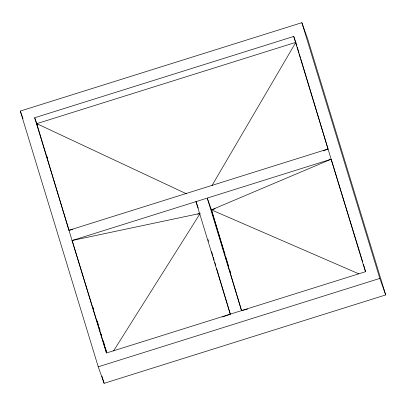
<?xml version="1.0" encoding="UTF-8"?>
<svg xmlns="http://www.w3.org/2000/svg" width="406" height="406" viewBox="0 0 406 406"><rect width="100%" height="100%" fill="white"/><g stroke="black" fill="none" stroke-linecap="round" stroke-linejoin="round"><path stroke-width="0.61" d="M211.983 185.572L295.832 42.346L293.731 36.449L34.683 117.76L106.387 353.037L365.441 271.726L293.731 36.449M113.543 350.911L199.848 213.957M362.71 261.916L331.144 159.203L211.45 209.887L241.545 310.615L247.66 309.012M323.364 150.925L328.028 148.972L300.953 59.312M222.559 316.99L230.283 314.148L216.505 268.031M20.3 111.066L301.876 22.685L307.758 39.199L385.7 294.934L104.124 383.315L98.242 366.801L20.3 111.066L23.03 118.735M72.689 229.481L68.974 230.283L36.779 123.657L295.832 42.346M68.974 230.283L328.028 148.972M106.631 352.895L72.095 240.514L331.144 159.203M197.768 214.18L200.188 213.419L72.095 240.514M215.078 208.75L211.45 209.887L207.248 198.092L241.545 310.615M98.242 366.801L379.818 278.42L385.7 294.934M358.833 273.847L211.45 209.887L225.097 254.653M36.779 123.657L186.628 193.89M198.295 208.111L195.986 201.625L230.283 314.148M34.683 117.76L37.413 125.429M363.456 264.331L365.684 271.578M301.876 22.685L379.818 278.42M225.832 257.074L227.492 262.52M227.862 263.727L228.781 266.752M229.887 270.381L230.811 273.405M47.177 156.782L47.73 158.594M93.07 307.362L93.624 309.174M97.13 320.669L98.419 324.907M99.155 327.327L100.079 330.352M101.185 333.981L101.739 335.792M103.21 340.634L104.87 346.079M105.24 347.287L106.529 351.525M101.906 376.042L104.124 383.315M296.015 42.955L296.928 45.979M297.293 47.192L298.943 52.648M299.308 53.856L300.587 58.099M207.984 239.515L208.527 241.331M211.607 251.649L212.876 255.897M213.241 257.11L214.145 260.144M214.87 262.57L215.779 265.605"/></g></svg>
